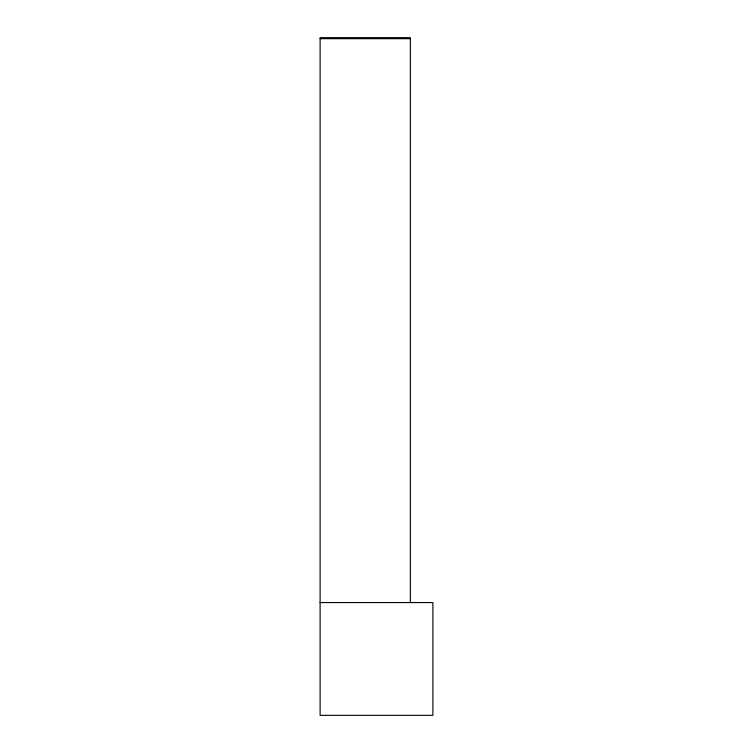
<?xml version="1.0" encoding="UTF-8"?>
<svg xmlns="http://www.w3.org/2000/svg" width="753" height="753" viewBox="0 0 753 753"><rect width="100%" height="100%" fill="white"/><g stroke="black" fill="none" stroke-linecap="round" stroke-linejoin="round"><path stroke-width="1.13" d="M320.11 38.676L410.338 38.676M320.11 602.569L432.89 602.569L432.89 715.35L320.11 715.35L320.11 37.65L410.338 37.65L410.338 602.569"/></g></svg>
